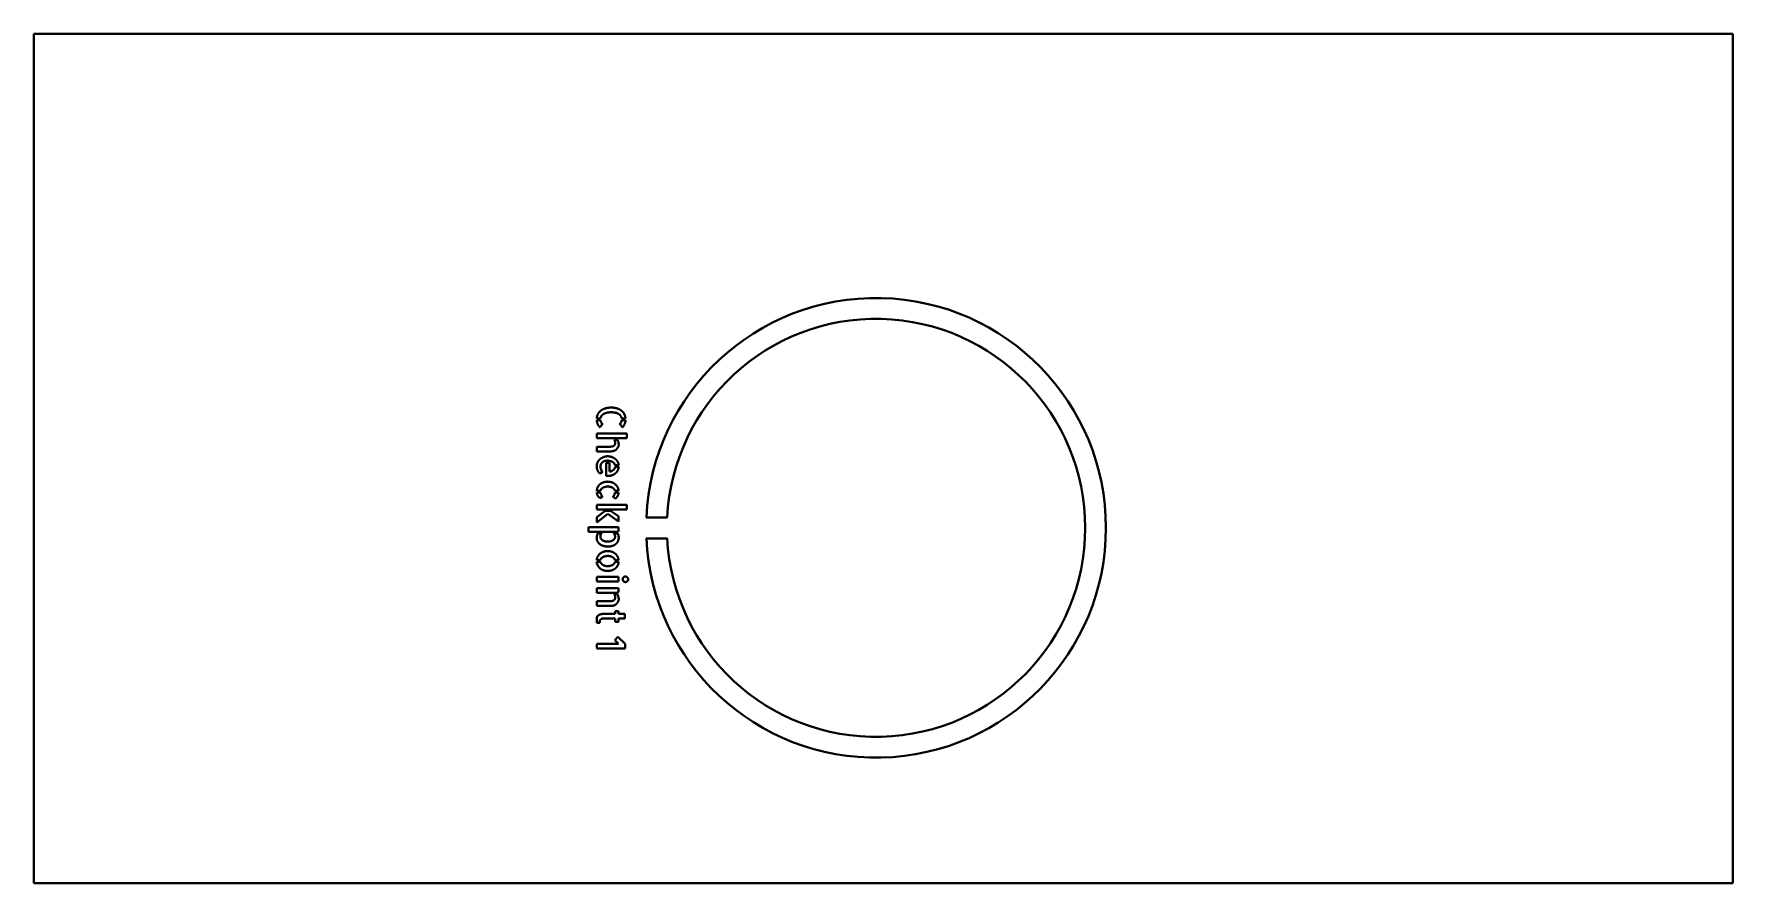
# Model space of a CAD drawing. Header units: inches. Extents: x 5 to 21, y -21.3 to -13.3.
import ezdxf

# ---------------------------------------------------------------- set-up
doc = ezdxf.new("R2010")
doc.units = ezdxf.units.IN
doc.header["$MEASUREMENT"] = 0
doc.layers.add('Visible', color=7, linetype='Continuous', lineweight=40)

msp = doc.modelspace()

# ---------------------------------------------------------------- linework, layer by layer
at = {"layer": 'Visible'}
for p, q in [((21.039, -13.329), (5.039, -13.329)), ((5.039, -13.329), (5.039, -21.329)), ((21.039, -21.329), (21.039, -13.329)), ((10.374, -16.951), (10.339, -16.951)), ((10.61, -16.951), (10.574, -16.951)), ((10.339, -16.966), (10.374, -16.966)), ((10.34, -17.094), (10.621, -17.094)), ((10.34, -17.137), (10.34, -17.094)), ((10.394, -17.004), (10.368, -17.034)), ((10.582, -17.034), (10.555, -17.004)), ((10.574, -16.966), (10.61, -16.966)), ((10.621, -17.094), (10.621, -17.137)), ((10.621, -17.137), (10.34, -17.137)), ((10.34, -17.262), (10.34, -17.218)), ((10.34, -17.218), (10.451, -17.218)), ((10.455, -17.262), (10.34, -17.262)), ((10.506, -17.152), (10.534, -17.152)), ((10.427, -17.492), (10.427, -17.368)), ((10.427, -17.368), (10.459, -17.368)), ((10.459, -17.368), (10.459, -17.451)), ((10.546, -17.393), (10.511, -17.393)), ((10.512, -17.408), (10.546, -17.408)), ((10.393, -17.454), (10.369, -17.47)), ((10.375, -17.633), (10.339, -17.633)), ((10.339, -17.648), (10.375, -17.648)), ((10.392, -17.687), (10.369, -17.703)), ((10.515, -17.707), (10.491, -17.688)), ((10.545, -17.633), (10.51, -17.633)), ((10.51, -17.648), (10.545, -17.648)), ((10.34, -17.808), (10.34, -17.764)), ((10.34, -17.764), (10.621, -17.764)), ((10.621, -17.808), (10.34, -17.808)), ((10.34, -17.882), (10.418, -17.822)), ((10.443, -17.851), (10.34, -17.931)), ((10.34, -17.931), (10.34, -17.882)), ((10.418, -17.822), (10.468, -17.822)), ((10.544, -17.922), (10.443, -17.851)), ((10.468, -17.822), (10.544, -17.873)), ((10.544, -17.873), (10.544, -17.922)), ((10.621, -17.764), (10.621, -17.808)), ((11.002, -17.884), (10.805, -17.884)), ((10.26, -18.02), (10.26, -17.976)), ((10.26, -17.976), (10.544, -17.976)), ((10.523, -18.02), (10.26, -18.02)), ((10.349, -18.034), (10.387, -18.034)), ((10.498, -18.034), (10.536, -18.034)), ((10.544, -18.015), (10.523, -18.02)), ((10.544, -17.976), (10.544, -18.015)), ((11.002, -18.081), (10.805, -18.081)), ((10.374, -18.287), (10.339, -18.287)), ((10.339, -18.302), (10.374, -18.302)), ((10.545, -18.287), (10.511, -18.287)), ((10.511, -18.302), (10.545, -18.302)), ((10.34, -18.489), (10.34, -18.445)), ((10.34, -18.445), (10.544, -18.445)), ((10.544, -18.489), (10.34, -18.489)), ((10.34, -18.594), (10.34, -18.55)), ((10.34, -18.55), (10.544, -18.55)), ((10.544, -18.445), (10.544, -18.489)), ((10.544, -18.55), (10.544, -18.589)), ((10.523, -18.594), (10.34, -18.594)), ((10.34, -18.718), (10.34, -18.674)), ((10.34, -18.674), (10.451, -18.674)), ((10.455, -18.718), (10.34, -18.718)), ((10.506, -18.608), (10.534, -18.608)), ((10.544, -18.589), (10.523, -18.594)), ((10.367, -18.878), (10.34, -18.878)), ((10.514, -18.837), (10.402, -18.837)), ((10.405, -18.793), (10.514, -18.793)), ((10.514, -18.793), (10.514, -18.766)), ((10.514, -18.766), (10.544, -18.766)), ((10.514, -18.869), (10.514, -18.837)), ((10.544, -18.869), (10.514, -18.869)), ((10.544, -18.766), (10.544, -18.793)), ((10.544, -18.793), (10.602, -18.793)), ((10.602, -18.837), (10.544, -18.837)), ((10.544, -18.837), (10.544, -18.869)), ((10.602, -18.793), (10.602, -18.837)), ((10.508, -19.039), (10.539, -19.008)), ((10.544, -19.075), (10.508, -19.039)), ((10.539, -19.008), (10.606, -19.075)), ((10.34, -19.119), (10.34, -19.075)), ((10.34, -19.075), (10.544, -19.075)), ((10.606, -19.119), (10.34, -19.119)), ((10.606, -19.075), (10.606, -19.119)), ((21.039, -21.329), (5.039, -21.329))]:
    msp.add_line(p, q, dxfattribs=at)
for radius, start, end in [(2.165, 182.6053, 177.3947), (1.969, 182.866, 177.134)]:
    msp.add_arc((12.969, -17.982), radius, start, end, dxfattribs=at)
for points in [[(10.339, -16.951), (10.34, -16.929), (10.35, -16.911)], [(10.35, -16.911), (10.359, -16.892), (10.376, -16.879)], [(10.382, -16.929), (10.376, -16.94), (10.374, -16.951)], [(10.376, -16.879), (10.393, -16.865), (10.418, -16.857)], [(10.401, -16.911), (10.389, -16.919), (10.382, -16.929)], [(10.431, -16.898), (10.413, -16.903), (10.401, -16.911)], [(10.418, -16.857), (10.443, -16.849), (10.475, -16.849)], [(10.475, -16.893), (10.449, -16.894), (10.431, -16.898)], [(10.475, -16.849), (10.507, -16.849), (10.531, -16.857)], [(10.518, -16.898), (10.499, -16.894), (10.475, -16.893)], [(10.548, -16.911), (10.536, -16.903), (10.518, -16.898)], [(10.531, -16.857), (10.556, -16.865), (10.573, -16.879)], [(10.566, -16.929), (10.56, -16.919), (10.548, -16.911)], [(10.574, -16.951), (10.572, -16.939), (10.566, -16.929)], [(10.573, -16.879), (10.59, -16.892), (10.599, -16.911)], [(10.599, -16.911), (10.608, -16.929), (10.61, -16.951)], [(10.347, -17.003), (10.34, -16.986), (10.339, -16.966)], [(10.368, -17.034), (10.354, -17.02), (10.347, -17.003)], [(10.374, -16.966), (10.375, -16.977), (10.38, -16.987)], [(10.38, -16.987), (10.385, -16.996), (10.394, -17.004)], [(10.555, -17.004), (10.564, -16.996), (10.569, -16.986)], [(10.569, -16.986), (10.574, -16.977), (10.574, -16.966)], [(10.61, -16.966), (10.608, -17.007), (10.582, -17.034)], [(10.451, -17.218), (10.463, -17.218), (10.475, -17.217)], [(10.472, -17.262), (10.463, -17.262), (10.455, -17.262)], [(10.49, -17.26), (10.481, -17.261), (10.472, -17.262)], [(10.475, -17.217), (10.486, -17.216), (10.494, -17.212)], [(10.507, -17.255), (10.499, -17.258), (10.49, -17.26)], [(10.494, -17.212), (10.503, -17.208), (10.508, -17.201)], [(10.511, -17.169), (10.51, -17.16), (10.506, -17.152)], [(10.522, -17.245), (10.515, -17.251), (10.507, -17.255)], [(10.508, -17.201), (10.513, -17.194), (10.513, -17.182)], [(10.513, -17.182), (10.513, -17.177), (10.511, -17.169)], [(10.539, -17.223), (10.533, -17.234), (10.522, -17.245)], [(10.534, -17.152), (10.539, -17.162), (10.542, -17.173)], [(10.546, -17.195), (10.546, -17.212), (10.539, -17.223)], [(10.542, -17.173), (10.546, -17.185), (10.546, -17.195)], [(10.339, -17.402), (10.339, -17.382), (10.347, -17.365)], [(10.347, -17.442), (10.339, -17.426), (10.339, -17.402)], [(10.347, -17.365), (10.355, -17.347), (10.369, -17.335)], [(10.369, -17.335), (10.383, -17.323), (10.402, -17.316)], [(10.38, -17.381), (10.374, -17.391), (10.374, -17.406)], [(10.374, -17.406), (10.374, -17.41), (10.375, -17.416)], [(10.375, -17.416), (10.376, -17.422), (10.379, -17.429)], [(10.379, -17.429), (10.381, -17.436), (10.384, -17.442)], [(10.394, -17.363), (10.385, -17.37), (10.38, -17.381)], [(10.415, -17.352), (10.403, -17.356), (10.394, -17.363)], [(10.402, -17.316), (10.421, -17.308), (10.443, -17.308)], [(10.441, -17.349), (10.427, -17.349), (10.415, -17.352)], [(10.46, -17.351), (10.449, -17.349), (10.441, -17.349)], [(10.443, -17.308), (10.463, -17.308), (10.481, -17.315)], [(10.482, -17.358), (10.471, -17.353), (10.46, -17.351)], [(10.477, -17.448), (10.486, -17.445), (10.493, -17.439)], [(10.481, -17.315), (10.5, -17.322), (10.514, -17.333)], [(10.501, -17.371), (10.492, -17.362), (10.482, -17.358)], [(10.493, -17.439), (10.501, -17.433), (10.506, -17.425)], [(10.511, -17.393), (10.509, -17.38), (10.501, -17.371)], [(10.506, -17.425), (10.511, -17.418), (10.512, -17.408)], [(10.514, -17.333), (10.528, -17.345), (10.536, -17.36)], [(10.546, -17.408), (10.544, -17.427), (10.535, -17.443)], [(10.536, -17.36), (10.545, -17.375), (10.546, -17.393)], [(10.339, -17.633), (10.34, -17.613), (10.349, -17.597)], [(10.369, -17.47), (10.354, -17.458), (10.347, -17.442)], [(10.349, -17.597), (10.357, -17.581), (10.371, -17.57)], [(10.371, -17.57), (10.385, -17.559), (10.403, -17.553)], [(10.384, -17.442), (10.388, -17.449), (10.393, -17.454)], [(10.418, -17.596), (10.406, -17.599), (10.397, -17.604)], [(10.403, -17.553), (10.422, -17.547), (10.442, -17.547)], [(10.443, -17.593), (10.43, -17.593), (10.418, -17.596)], [(10.445, -17.493), (10.436, -17.493), (10.427, -17.492)], [(10.442, -17.547), (10.463, -17.547), (10.481, -17.553)], [(10.487, -17.604), (10.469, -17.593), (10.443, -17.593)], [(10.481, -17.487), (10.464, -17.493), (10.445, -17.493)], [(10.459, -17.451), (10.468, -17.451), (10.477, -17.448)], [(10.513, -17.47), (10.499, -17.481), (10.481, -17.487)], [(10.481, -17.553), (10.499, -17.559), (10.512, -17.57)], [(10.512, -17.57), (10.526, -17.582), (10.535, -17.598)], [(10.535, -17.443), (10.527, -17.459), (10.513, -17.47)], [(10.535, -17.598), (10.543, -17.613), (10.545, -17.633)], [(10.348, -17.679), (10.34, -17.666), (10.339, -17.648)], [(10.369, -17.703), (10.355, -17.692), (10.348, -17.679)], [(10.382, -17.616), (10.376, -17.623), (10.375, -17.633)], [(10.375, -17.648), (10.376, -17.661), (10.381, -17.67)], [(10.381, -17.67), (10.386, -17.679), (10.392, -17.687)], [(10.397, -17.604), (10.388, -17.609), (10.382, -17.616)], [(10.51, -17.633), (10.506, -17.615), (10.487, -17.604)], [(10.491, -17.688), (10.498, -17.683), (10.503, -17.673)], [(10.503, -17.673), (10.509, -17.663), (10.51, -17.648)], [(10.536, -17.682), (10.529, -17.696), (10.515, -17.707)], [(10.545, -17.648), (10.543, -17.667), (10.536, -17.682)], [(10.339, -18.078), (10.339, -18.065), (10.342, -18.054)], [(10.348, -18.113), (10.339, -18.098), (10.339, -18.078)], [(10.342, -18.054), (10.344, -18.043), (10.349, -18.034)], [(10.387, -18.034), (10.373, -18.046), (10.373, -18.064)], [(10.373, -18.064), (10.373, -18.074), (10.378, -18.083)], [(10.508, -18.048), (10.505, -18.041), (10.498, -18.034)], [(10.506, -18.085), (10.512, -18.077), (10.512, -18.065)], [(10.512, -18.065), (10.512, -18.056), (10.508, -18.048)], [(10.536, -18.034), (10.541, -18.043), (10.543, -18.053)], [(10.546, -18.074), (10.546, -18.086), (10.542, -18.098)], [(10.543, -18.053), (10.546, -18.063), (10.546, -18.074)], [(10.371, -18.138), (10.356, -18.128), (10.348, -18.113)], [(10.349, -18.251), (10.357, -18.236), (10.371, -18.224)], [(10.405, -18.153), (10.386, -18.148), (10.371, -18.138)], [(10.371, -18.224), (10.385, -18.213), (10.403, -18.207)], [(10.378, -18.083), (10.383, -18.092), (10.393, -18.098)], [(10.393, -18.098), (10.402, -18.105), (10.415, -18.108)], [(10.403, -18.207), (10.422, -18.201), (10.442, -18.201)], [(10.445, -18.158), (10.424, -18.158), (10.405, -18.153)], [(10.415, -18.108), (10.427, -18.112), (10.442, -18.112)], [(10.442, -18.112), (10.456, -18.112), (10.468, -18.109)], [(10.442, -18.201), (10.463, -18.201), (10.481, -18.207)], [(10.482, -18.153), (10.466, -18.158), (10.445, -18.158)], [(10.468, -18.109), (10.481, -18.105), (10.491, -18.099)], [(10.481, -18.207), (10.499, -18.214), (10.513, -18.225)], [(10.512, -18.14), (10.499, -18.149), (10.482, -18.153)], [(10.491, -18.099), (10.501, -18.093), (10.506, -18.085)], [(10.532, -18.121), (10.524, -18.131), (10.512, -18.14)], [(10.513, -18.225), (10.526, -18.236), (10.534, -18.252)], [(10.542, -18.098), (10.539, -18.11), (10.532, -18.121)], [(10.339, -18.287), (10.34, -18.267), (10.349, -18.251)], [(10.349, -18.337), (10.34, -18.321), (10.339, -18.302)], [(10.371, -18.365), (10.357, -18.353), (10.349, -18.337)], [(10.402, -18.382), (10.384, -18.376), (10.371, -18.365)], [(10.381, -18.27), (10.375, -18.278), (10.374, -18.287)], [(10.374, -18.302), (10.378, -18.32), (10.396, -18.331)], [(10.397, -18.258), (10.387, -18.263), (10.381, -18.27)], [(10.396, -18.331), (10.415, -18.343), (10.441, -18.343)], [(10.418, -18.25), (10.406, -18.253), (10.397, -18.258)], [(10.441, -18.388), (10.421, -18.388), (10.402, -18.382)], [(10.443, -18.247), (10.43, -18.247), (10.418, -18.25)], [(10.441, -18.343), (10.455, -18.343), (10.467, -18.34)], [(10.481, -18.382), (10.462, -18.388), (10.441, -18.388)], [(10.488, -18.258), (10.47, -18.247), (10.443, -18.247)], [(10.467, -18.34), (10.478, -18.337), (10.488, -18.332)], [(10.513, -18.365), (10.499, -18.376), (10.481, -18.382)], [(10.511, -18.287), (10.507, -18.269), (10.488, -18.258)], [(10.488, -18.332), (10.497, -18.326), (10.503, -18.319)], [(10.503, -18.319), (10.509, -18.311), (10.511, -18.302)], [(10.535, -18.338), (10.527, -18.354), (10.513, -18.365)], [(10.534, -18.252), (10.543, -18.268), (10.545, -18.287)], [(10.545, -18.302), (10.544, -18.322), (10.535, -18.338)], [(10.583, -18.467), (10.583, -18.456), (10.591, -18.448)], [(10.591, -18.485), (10.583, -18.478), (10.583, -18.467)], [(10.591, -18.448), (10.598, -18.441), (10.609, -18.441)], [(10.609, -18.493), (10.598, -18.493), (10.591, -18.485)], [(10.609, -18.441), (10.62, -18.441), (10.627, -18.449)], [(10.627, -18.485), (10.62, -18.493), (10.609, -18.493)], [(10.627, -18.449), (10.635, -18.456), (10.635, -18.467)], [(10.635, -18.467), (10.635, -18.478), (10.627, -18.485)], [(10.451, -18.674), (10.463, -18.674), (10.475, -18.673)], [(10.472, -18.718), (10.463, -18.718), (10.455, -18.718)], [(10.49, -18.716), (10.481, -18.718), (10.472, -18.718)], [(10.475, -18.673), (10.486, -18.672), (10.494, -18.668)], [(10.507, -18.711), (10.499, -18.714), (10.49, -18.716)], [(10.494, -18.668), (10.503, -18.664), (10.508, -18.657)], [(10.511, -18.625), (10.51, -18.616), (10.506, -18.608)], [(10.522, -18.701), (10.515, -18.708), (10.507, -18.711)], [(10.508, -18.657), (10.513, -18.651), (10.513, -18.638)], [(10.513, -18.638), (10.513, -18.633), (10.511, -18.625)], [(10.539, -18.679), (10.533, -18.69), (10.522, -18.701)], [(10.534, -18.608), (10.539, -18.618), (10.542, -18.63)], [(10.546, -18.652), (10.546, -18.668), (10.539, -18.679)], [(10.542, -18.63), (10.546, -18.641), (10.546, -18.652)], [(10.339, -18.837), (10.339, -18.832), (10.34, -18.828)], [(10.339, -18.848), (10.339, -18.843), (10.339, -18.837)], [(10.339, -18.859), (10.339, -18.854), (10.339, -18.848)], [(10.339, -18.869), (10.339, -18.865), (10.339, -18.859)], [(10.34, -18.878), (10.34, -18.873), (10.339, -18.869)], [(10.34, -18.828), (10.342, -18.815), (10.351, -18.809)], [(10.351, -18.809), (10.359, -18.802), (10.37, -18.798)], [(10.368, -18.862), (10.367, -18.87), (10.367, -18.878)], [(10.373, -18.849), (10.369, -18.855), (10.368, -18.862)], [(10.37, -18.798), (10.38, -18.795), (10.39, -18.794)], [(10.383, -18.84), (10.376, -18.843), (10.373, -18.849)], [(10.402, -18.837), (10.39, -18.837), (10.383, -18.84)], [(10.39, -18.794), (10.399, -18.793), (10.405, -18.793)]]:
    msp.add_open_spline(points, degree=2, dxfattribs=at)

doc.saveas('drawing.dxf')
